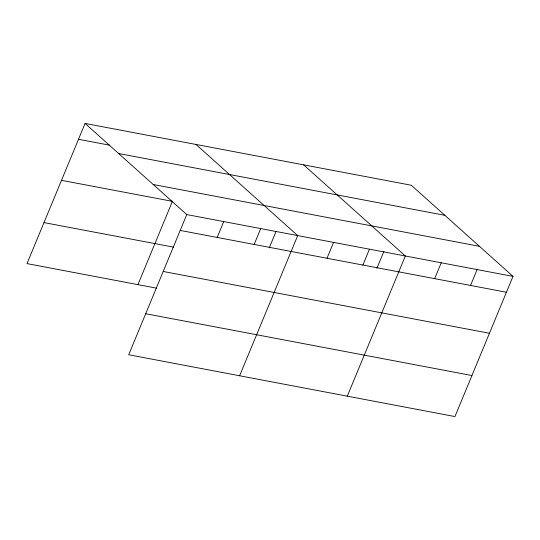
<?xml version="1.0" encoding="UTF-8"?>
<svg xmlns="http://www.w3.org/2000/svg" width="540" height="540" viewBox="0 0 540 540"><rect width="100%" height="100%" fill="white"/><g stroke="black" fill="none" stroke-linecap="round" stroke-linejoin="round"><path stroke-width="0.81" d="M85.064 123.437L186.773 214.576L128.709 354.753L454.937 416.563L513 276.385L411.291 185.247L85.064 123.437L27 263.615L156.674 288.185M137.916 284.634L172.415 201.339L61.499 180.326M217.175 237.445L223.749 221.582M254.151 244.445L260.719 228.582M269.251 247.867L275.933 231.728M239.625 375.766L297.689 235.589L195.98 144.457M327.004 258.248L333.578 242.386M362.887 265.052L369.461 249.19M376.906 268.265L383.906 251.357M347.281 396.164L405.344 255.987L303.635 164.855M434.66 278.647L441.227 262.784M470.543 285.444L477.117 269.582M78.489 139.3L109.715 145.22M118.625 153.515L444.852 215.325M153.212 184.498L479.432 246.308M186.773 214.576L513 276.385M180.205 230.438L506.432 292.248M43.99 222.595L173.671 247.165M163.208 271.458L489.436 333.268M145.706 313.726L471.933 375.536"/></g></svg>
